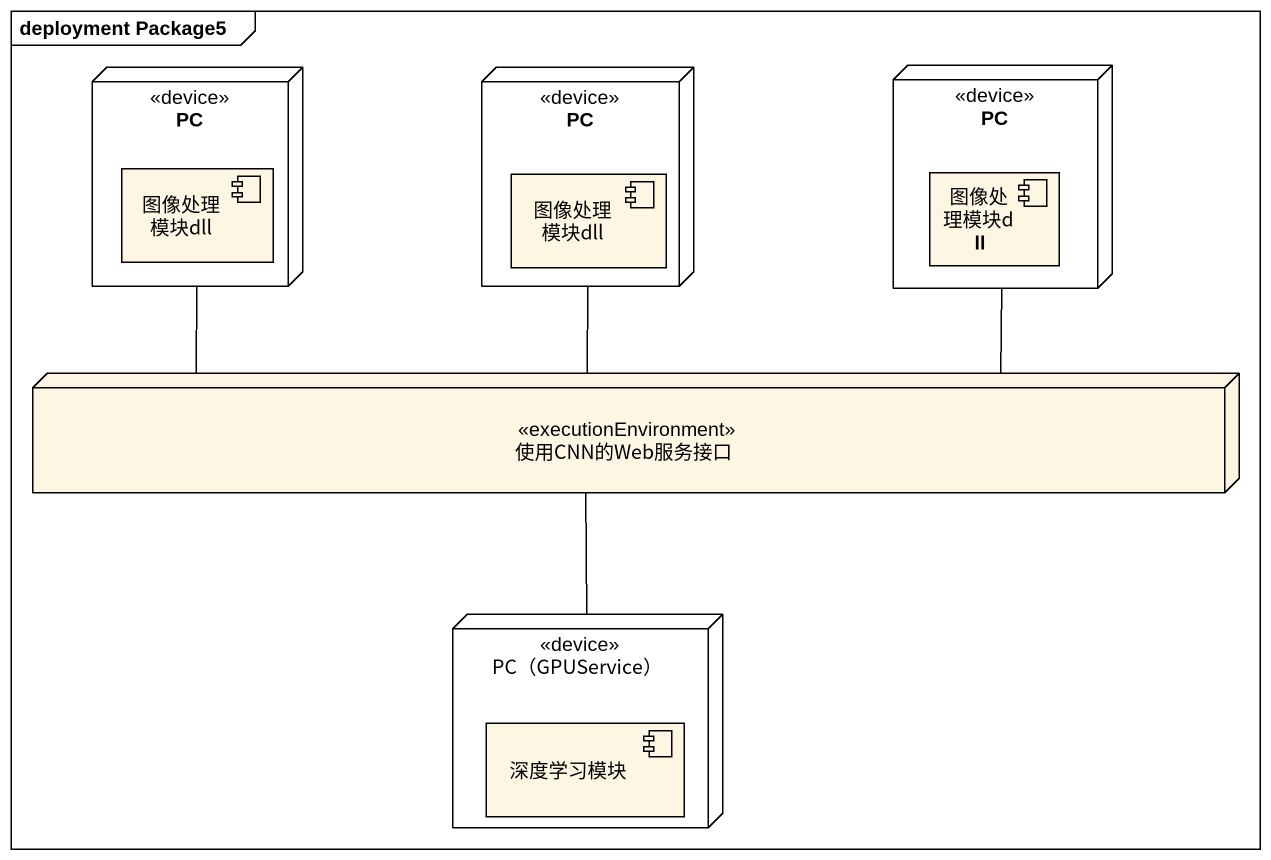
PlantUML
@startuml
mainframe deployment Package5
node PC <<device>> {
  component 图像处理模块dll
}
node "PC" as PC_2 <<device>> {
  component "图像处理模块dll" as 图像处理模块dll_2
}
node "PC" as PC_3 <<device>> {
  component "图像处理模块dll" as 图像处理模块dll_3
}
node 使用CNN的Web服务接口 <<executionEnvironment>>
node "PC（GPUService）" as PC_GPUService <<device>> {
  component 深度学习模块
}
PC -right- 使用CNN的Web服务接口
PC_2 -- 使用CNN的Web服务接口
PC_3 -- 使用CNN的Web服务接口
使用CNN的Web服务接口 -- PC_GPUService
@enduml
